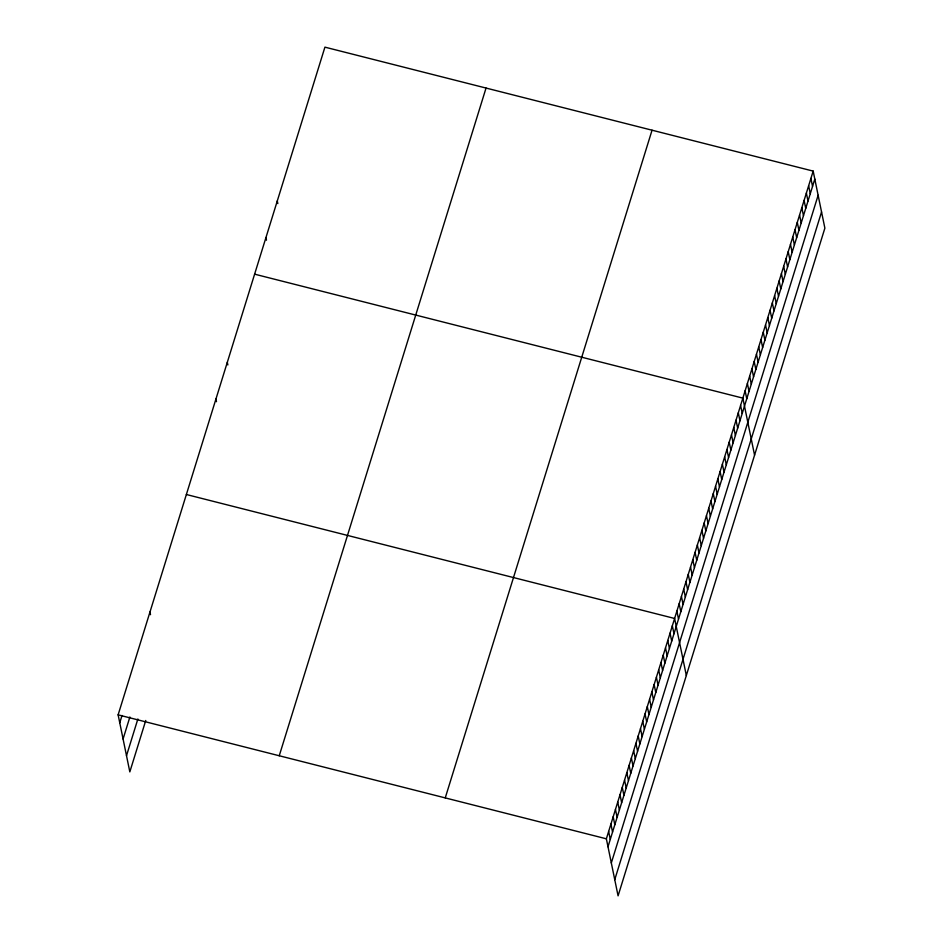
<?xml version="1.0" encoding="UTF-8"?>
<svg xmlns="http://www.w3.org/2000/svg" width="943" height="943" viewBox="0 0 943 943"><rect width="100%" height="100%" fill="white"/><g stroke="black" fill="none" stroke-linecap="round" stroke-linejoin="round"><path stroke-width="1.41" d="M145.752 720.476L129.828 771.893L118.123 714.853L324.922 47.15L813.172 171.107L824.877 228.147L618.078 895.85L606.361 838.81L813.172 171.107M119.749 722.81L122.024 715.466M123.073 739.006L129.898 716.975M126.503 755.697L137.878 718.979M279.246 755.756L486.046 88.053M445.249 797.896L652.049 130.205M607.999 846.767L814.811 179.064M611.323 862.963L818.135 195.26M614.753 879.654L821.553 211.951M254.61 274.165L742.86 398.123L754.565 455.163M186.36 494.509L674.61 618.467L686.327 675.506M118.123 714.853L606.361 838.81M810.909 178.427L812.536 186.384M808.634 185.747L810.273 193.716M806.371 193.079L807.998 201.036M804.096 200.399L805.735 208.356M801.833 207.719L803.471 215.688M799.558 215.039L801.196 223.008M797.295 222.371L798.933 230.328M795.032 229.691L796.658 237.648M792.757 237.011L794.395 244.98M790.493 244.343L792.12 252.3M788.218 251.663L789.857 259.62M785.955 258.983L787.594 266.94M783.68 266.303L785.319 274.272M781.417 273.635L783.055 281.592M779.154 280.955L780.78 288.912M776.879 288.275L778.517 296.232M774.616 295.595L776.242 303.563M772.341 302.927L773.979 310.884M770.077 310.247L771.716 318.204M767.814 317.567L769.441 325.524M765.539 324.887L767.178 332.855M763.276 332.219L764.903 340.175M761.001 339.539L762.639 347.495M758.738 346.859L760.364 354.827M756.463 354.179L758.101 362.147M754.2 361.511L755.838 369.467M751.936 368.831L753.563 376.787M749.661 376.151L751.3 384.119M747.398 383.483L749.025 391.439M745.123 390.803L746.762 398.759M740.585 405.466L742.224 413.435M738.31 412.81L739.949 420.778M736.035 420.154L737.674 428.122M733.76 427.497L735.399 435.466M731.485 434.853L733.124 442.809M729.21 442.196L730.849 450.153M726.935 449.54L728.574 457.496M724.66 456.884L726.299 464.84M722.385 464.227L724.024 472.184M720.11 471.571L721.749 479.527M717.835 478.914L719.474 486.871M715.56 486.258L717.199 494.226M713.285 493.602L714.924 501.57M711.01 500.945L712.649 508.914M708.735 508.289L710.374 516.257M706.46 515.644L708.099 523.601M704.185 522.988L705.824 530.944M701.91 530.331L703.549 538.288M699.635 537.675L701.274 545.632M697.36 545.019L698.999 552.975M695.085 552.362L696.724 560.319M692.81 559.706L694.449 567.662M690.535 567.049L692.174 575.018M688.26 574.393L689.899 582.361M685.985 581.737L687.624 589.705M683.71 589.08L685.349 597.049M681.435 596.436L683.074 604.392M679.16 603.779L680.799 611.736M676.885 611.123L678.524 619.08M672.335 625.81L673.974 633.767M670.06 633.154L671.699 641.11M667.785 640.497L669.424 648.454M665.51 647.841L667.149 655.809M663.235 655.185L664.874 663.153M660.96 662.528L662.599 670.497M658.685 669.872L660.324 677.84M656.411 677.227L658.049 685.184M654.136 684.571L655.774 692.527M651.861 691.914L653.499 699.871M649.586 699.258L651.224 707.215M647.311 706.602L648.949 714.558M645.036 713.945L646.674 721.902M642.761 721.289L644.399 729.245M640.486 728.633L642.124 736.601M638.211 735.976L639.849 743.944M635.936 743.32L637.574 751.288M633.661 750.663L635.299 758.632M631.386 758.019L633.024 765.975M629.111 765.362L630.749 773.319M626.836 772.706L628.474 780.663M624.561 780.05L626.199 788.006M622.286 787.393L623.924 795.35M620.011 794.737L621.649 802.693M617.736 802.08L619.374 810.037M615.461 809.424L617.099 817.392M613.186 816.768L614.824 824.736M610.911 824.111L612.549 832.08M608.636 831.467L610.274 839.423M277.289 200.942L277.831 203.594M265.95 237.553L266.492 240.206M227.31 362.301L227.852 364.953M215.935 399.03L216.477 401.683M149.961 612.019L150.515 614.683"/></g></svg>
